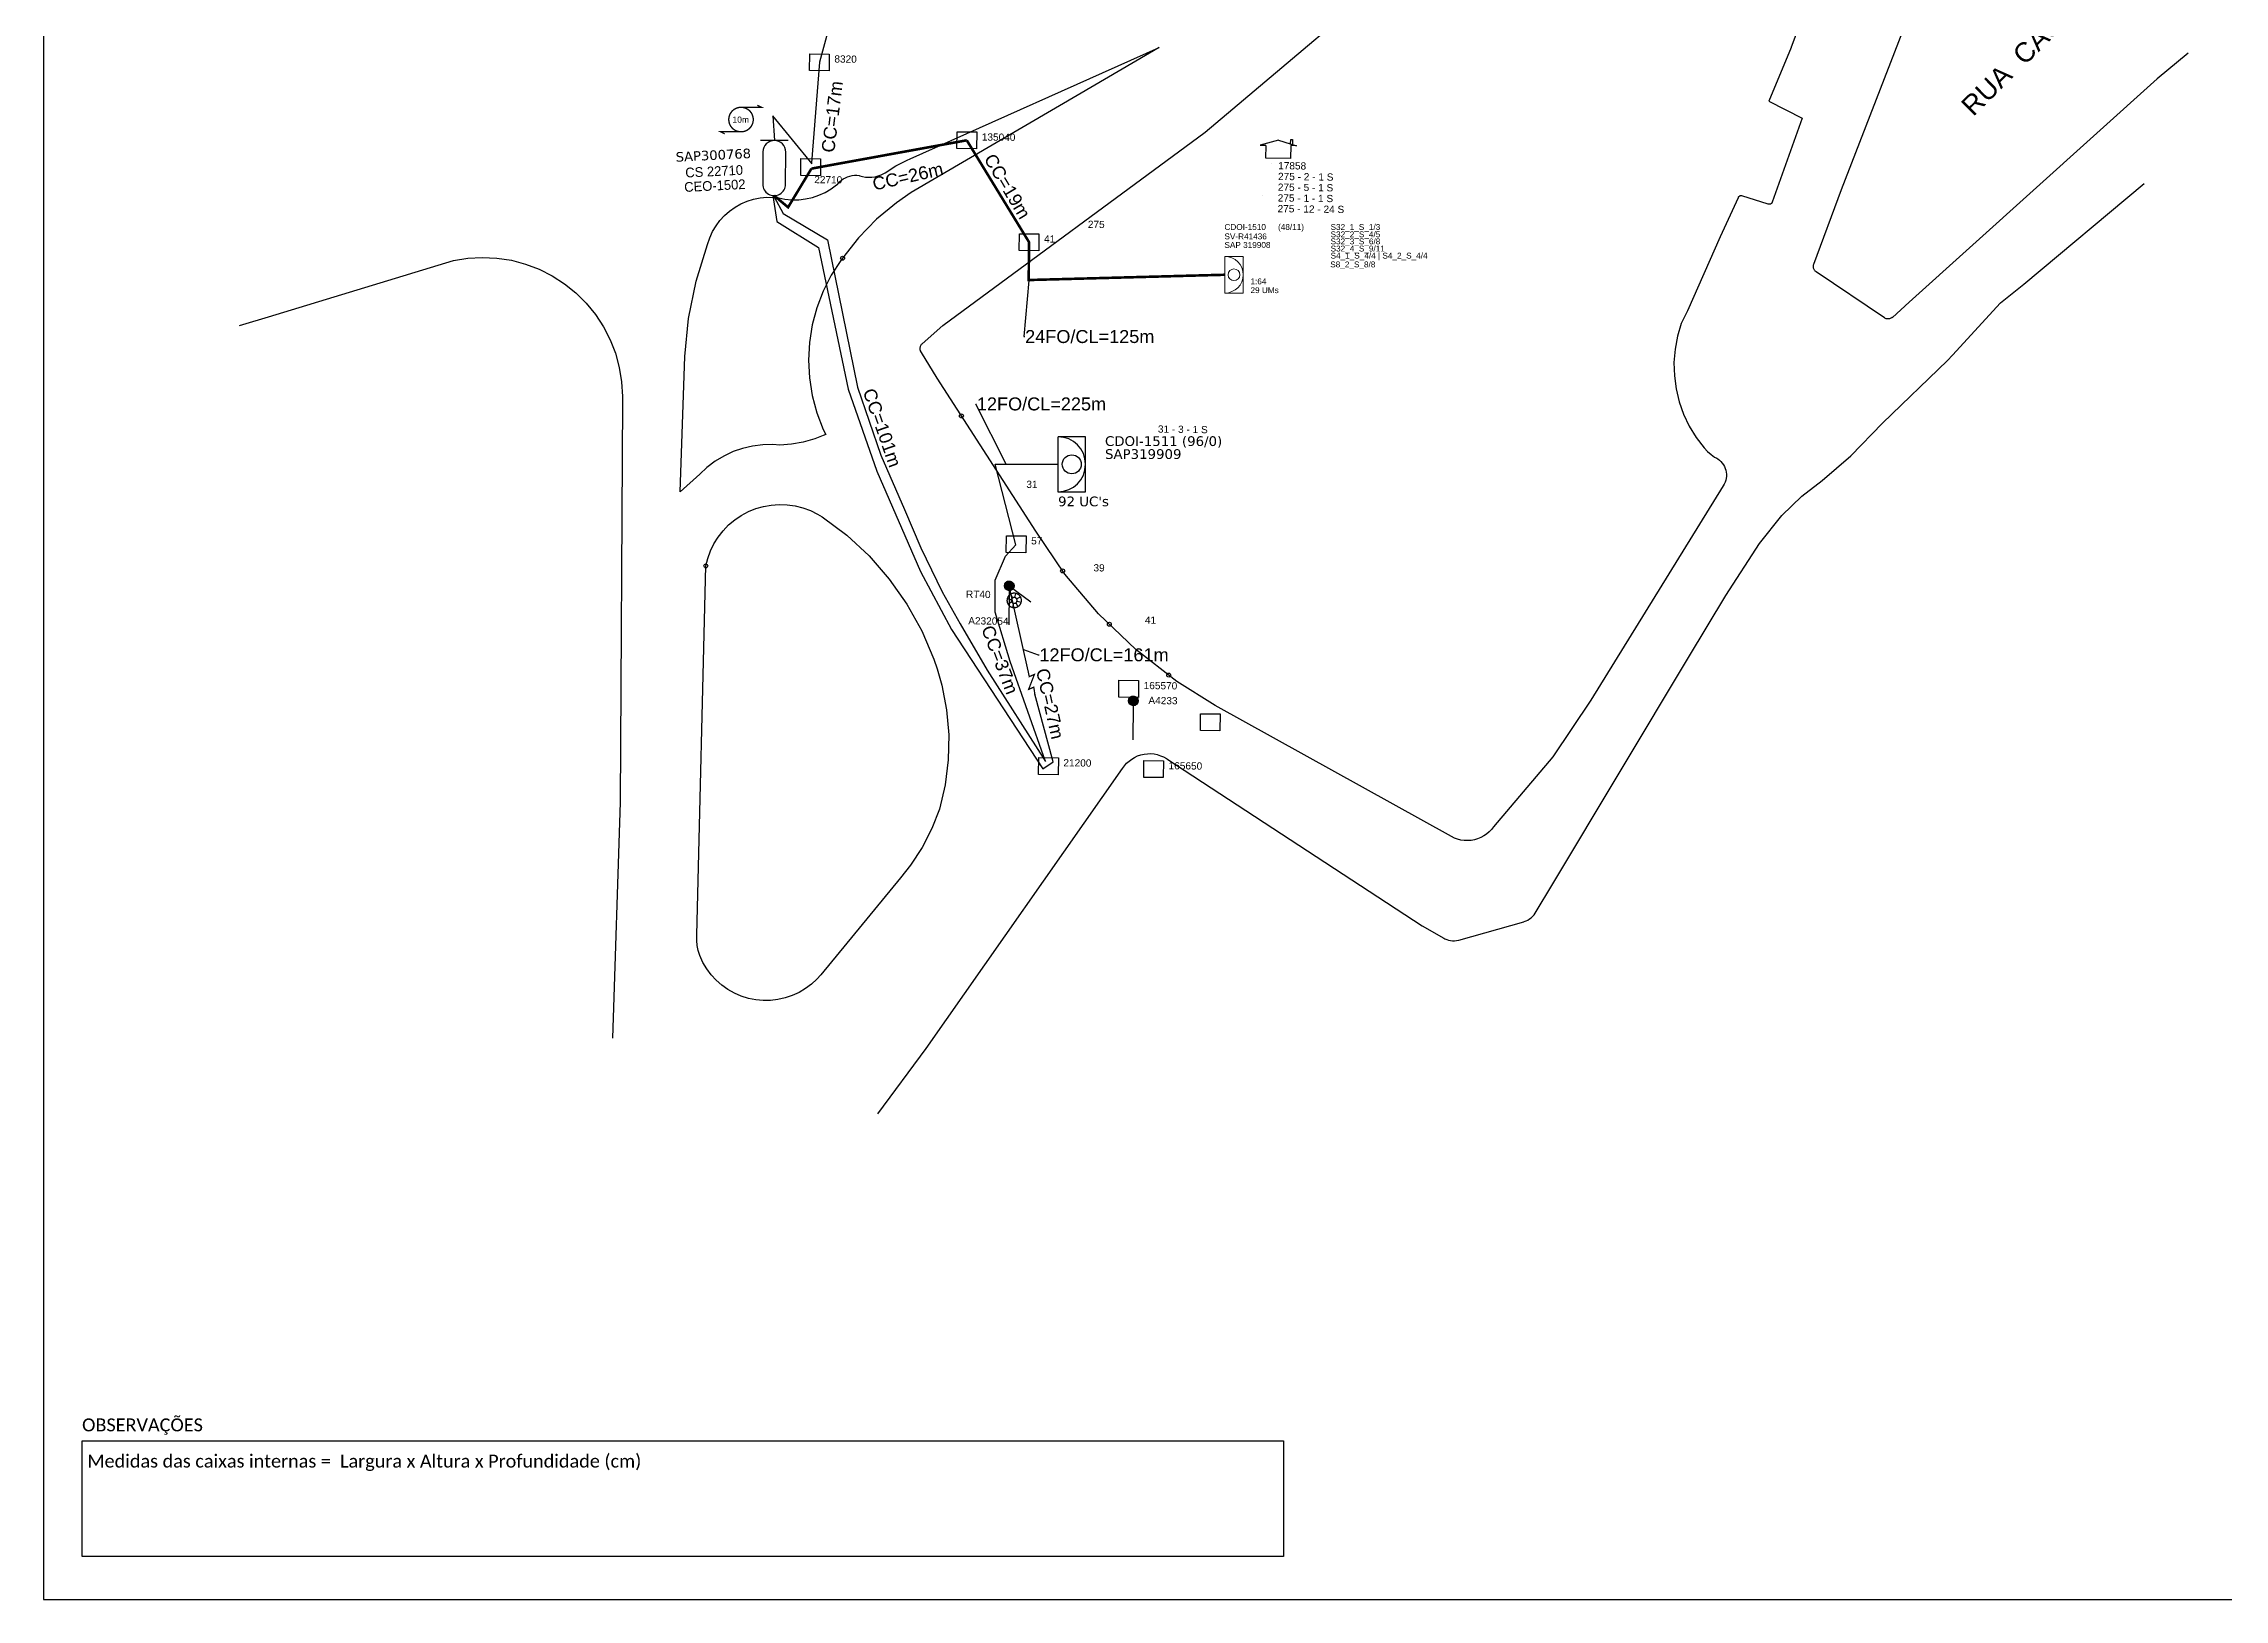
# Model space of a CAD drawing. Header units: millimetres. Extents: x 5322 to 7121, y 2260 to 2854.
# Drawn here: x 5322 to 5828, y 2260 to 2621 of the extents above; entities that cross this region are included whole.
import ezdxf
from ezdxf.enums import TextEntityAlignment as Align

# ---------------------------------------------------------------- set-up
doc = ezdxf.new("R2010")
doc.units = ezdxf.units.MM
doc.header["$LTSCALE"] = 0.1
doc.header["$MEASUREMENT"] = 0
doc.linetypes.add('DIVIDE', pattern=[1.25, 0.5, -0.25, 0, -0.25, 0, -0.25])
doc.layers.add("20.0-LEGENDA DOS CDO'S", color=1, linetype='Continuous', lineweight=0)
doc.layers.add('20.1-CDO_INTERIOR', color=1, linetype='Continuous', lineweight=0)
for name, color, linetype in [('CD a instalar', 1, 'Continuous'), ('CDOI', 1, 'Continuous'), ('CEO', 1, 'Continuous'), ('label_cabos', 7, 'Continuous'), ('LAYOUT', 7, 'Continuous'), ('LEGENDAS_INFRAESTRUTURAS', 7, 'Continuous'), ('MUB_DIVISA', 7, 'Continuous'), ('MUB_NUMERACAO', 7, 'Continuous'), ('MUB_QUADRAS', 253, 'Continuous'), ('MUB_SEGMENTO', 7, 'Continuous'), ('NOS_DE_INFRAESTRUTURA', 7, 'Continuous'), ('SURVEYS', 7, 'Continuous'), ('SURVEYS_LEGENDAS', 7, 'Continuous')]:
    doc.layers.add(name, color=color, linetype=linetype)
doc.styles.add('ARIAL', font='arial.ttf')
doc.styles.add('siredit', font='verdana.ttf')
doc.styles.get("Standard").update_dxf_attribs({"font": 'arial.ttf'})
doc.styles.add('Style-font000', font='font000.shx')
doc.styles.add('WMF-Calibri0', font='calibri.ttf')
doc.linetypes.add('FENCELINE1', pattern='A,0.25,-0.1,[133,ltypeshp.shx,S=0.1,R=0,X=-0.1,Y=0],-0.1,1', length=1.45)
doc.dimstyles.get("Standard").update_dxf_attribs({"dimtxt": 0.18, "dimasz": 0.18, "dimexe": 0.18, "dimexo": 0.0625, "dimgap": 0.09, "dimtad": 0, "dimtih": 1, "dimtoh": 1, "dimdec": 4, "dimzin": 0, "dimdsep": 46, "dimtxsty": 'Standard', "dimcen": 0.09, "dimadec": 0, "dimazin": 0, "dimtfac": 1, "dimtdec": 4, "dimtofl": 0, "dimtmove": 0, "dimatfit": 3, "dimfxl": 0, "dimtolj": 1, "dimtzin": 0, "dimarcsym": 0})

# ---------------------------------------------------------------- blocks, each defined once
blk = doc.blocks.new('DV')
at = {"linetype": 'Continuous'}
blk.add_circle((0, 0), 0.00000275, dxfattribs=at)
blk = doc.blocks.new('MHMZ')
at = {"color": 5}
for p, q in [((-0.0000136, 0.0000117), (0.0000136, 0.0000117)), ((-0.0000136, -0.0000117), (-0.0000136, 0.0000117)), ((0.0000136, 0.0000117), (0.0000136, -0.0000117)), ((0.0000136, -0.0000117), (-0.0000136, -0.0000117))]:
    blk.add_line(p, q, dxfattribs=at)
blk = doc.blocks.new('*X2')
at = {"color": 0}
for p, q in [((-0.679997, 0.416018), (-0.018018, 1.077997)), ((-0.679809, 0.433884), (-0.035884, 1.077809)), ((-0.679715, 0.398622), (-0.000622, 1.077715)), ((-0.67911, 0.452261), (-0.054261, 1.07711)), ((-0.678999, 0.381661), (0.016339, 1.076999)), ((-0.677877, 0.365105), (0.032895, 1.075877)), ((-0.677853, 0.471196), (-0.073196, 1.075853)), ((-0.676376, 0.348929), (0.049071, 1.074376)), ((-0.675978, 0.490748), (-0.092748, 1.073978)), ((-0.674518, 0.333109), (0.064891, 1.072518)), ((-0.673417, 0.510987), (-0.112987, 1.071417)), ((-0.672323, 0.317627), (0.080373, 1.070323)), ((-0.67008, 0.532002), (-0.134002, 1.06808)), ((-0.669809, 0.302463), (0.095537, 1.067809)), ((-0.666991, 0.287604), (0.110396, 1.064991)), ((-0.665856, 0.553903), (-0.155903, 1.063856)), ((-0.663883, 0.273034), (0.124966, 1.061883)), ((-0.660603, 0.576834), (-0.178834, 1.058603)), ((-0.660497, 0.258742), (0.139258, 1.058497)), ((-0.656846, 0.244715), (0.153285, 1.054846)), ((-0.654125, 0.600989), (-0.202989, 1.052125)), ((-0.652938, 0.230945), (0.167055, 1.050938)), ((-0.648783, 0.217422), (0.180578, 1.046783)), ((-0.646156, 0.626637), (-0.228637, 1.044156)), ((-0.64439, 0.204138), (0.193862, 1.04239)), ((-0.639766, 0.191085), (0.206915, 1.037766)), ((-0.636298, 0.654172), (-0.256172, 1.034298)), ((-0.634917, 0.178256), (0.219744, 1.032917)), ((-0.62985, 0.165645), (0.232355, 1.02785)), ((-0.624571, 0.153247), (0.244753, 1.022571)), ((-0.623925, 0.684222), (-0.286222, 1.021925)), ((-0.619084, 0.141056), (0.256944, 1.017084)), ((-0.613395, 0.129067), (0.268933, 1.011395)), ((-0.607932, 0.717893), (-0.319893, 1.005932)), ((-0.607508, 0.117277), (0.280723, 1.005508)), ((-0.601426, 0.10568), (0.29232, 0.999426)), ((-0.595154, 0.094275), (0.303725, 0.993154)), ((-0.588694, 0.083057), (0.314943, 0.986694)), ((-0.58596, 0.757543), (-0.359543, 0.98396)), ((-0.58205, 0.072024), (0.325976, 0.98005)), ((-0.575224, 0.061172), (0.336828, 0.973224)), ((-0.568219, 0.0505), (0.3475, 0.966219)), ((-0.561036, 0.040005), (0.357995, 0.959036)), ((-0.553678, 0.029685), (0.368315, 0.951678)), ((-0.550397, 0.810783), (-0.412783, 0.948397)), ((-0.546146, 0.01954), (0.37846, 0.944146)), ((-0.538442, 0.009566), (0.388434, 0.936442)), ((-0.530567, -0.000236), (0.398236, 0.928567)), ((-0.522522, -0.009869), (0.407869, 0.920522)), ((-0.514308, -0.019333), (0.417333, 0.912308)), ((-0.505925, -0.028628), (0.426628, 0.903925)), ((-0.497375, -0.037756), (0.435756, 0.895375)), ((-0.488657, -0.046715), (0.444715, 0.886657)), ((-0.479772, -0.055508), (0.453508, 0.877772)), ((-0.470719, -0.064133), (0.462133, 0.868719)), ((-0.461499, -0.07259), (0.47059, 0.859499)), ((-0.45211, -0.080879), (0.478879, 0.85011)), ((-0.442553, -0.089), (0.487, 0.840553)), ((-0.432826, -0.096951), (0.494951, 0.830826)), ((-0.422929, -0.104731), (0.502731, 0.820929)), ((-0.41286, -0.11234), (0.51034, 0.81086)), ((-0.402619, -0.119776), (0.517776, 0.800619)), ((-0.392202, -0.127037), (0.525037, 0.790202)), ((-0.381609, -0.134122), (0.532122, 0.779609)), ((-0.370838, -0.141028), (0.539028, 0.768838)), ((-0.359886, -0.147754), (0.545754, 0.757886)), ((-0.348751, -0.154296), (0.552296, 0.746751)), ((-0.337429, -0.160652), (0.558652, 0.735429)), ((-0.325919, -0.16682), (0.56482, 0.723919)), ((-0.314215, -0.172794), (0.570794, 0.712215)), ((-0.302316, -0.178572), (0.576572, 0.700316)), ((-0.290215, -0.184149), (0.582149, 0.688215)), ((-0.27791, -0.189522), (0.587522, 0.67591)), ((-0.265395, -0.194684), (0.592684, 0.663395)), ((-0.252664, -0.199631), (0.597631, 0.650664)), ((-0.239711, -0.204356), (0.602356, 0.637711)), ((-0.226531, -0.208853), (0.606853, 0.624531)), ((-0.213115, -0.213115), (0.611115, 0.611115)), ((-0.199456, -0.217134), (0.615134, 0.597456)), ((-0.185546, -0.220901), (0.618901, 0.583546)), ((-0.171373, -0.224406), (0.622406, 0.569373)), ((-0.156929, -0.22764), (0.62564, 0.554929)), ((-0.1422, -0.230589), (0.628589, 0.5402)), ((-0.127174, -0.23324), (0.63124, 0.525174)), ((-0.111836, -0.23558), (0.63358, 0.509836)), ((-0.096169, -0.23759), (0.63559, 0.494169)), ((-0.080154, -0.239253), (0.637253, 0.478154)), ((-0.06377, -0.240547), (0.638547, 0.46177)), ((-0.046993, -0.241448), (0.639448, 0.444993)), ((-0.029795, -0.241927), (0.639927, 0.427795)), ((-0.012144, -0.241953), (0.639953, 0.410144)), ((0.006, -0.241488), (0.639488, 0.392)), ((0.024679, -0.240486), (0.638486, 0.373321)), ((0.043948, -0.238895), (0.636895, 0.354052)), ((0.063871, -0.236649), (0.634649, 0.334129)), ((0.084528, -0.23367), (0.63167, 0.313472)), ((0.106018, -0.229858), (0.627858, 0.291982)), ((0.12847, -0.225084), (0.623084, 0.26953)), ((0.152051, -0.21918), (0.61718, 0.245949)), ((0.176993, -0.211916), (0.609916, 0.221007)), ((0.203627, -0.20296), (0.60096, 0.194373)), ((0.232456, -0.191808), (0.589808, 0.165544)), ((0.264325, -0.177617), (0.575617, 0.133675)), ((0.300865, -0.158754), (0.556754, 0.097135)), ((0.346227, -0.13107), (0.52907, 0.051773)), ((0.43272, -0.062254), (0.460254, -0.03472))]:
    blk.add_line(p, q, dxfattribs=at)
blk = doc.blocks.new('PTPT')
at = {"color": 0}
blk.add_line((-0.0000002, -0.0000024), (-0.0000002, -0.0000498), dxfattribs=at)
blk.add_circle((-0.0000002, 0.0000042), 0.0000066, dxfattribs=at)
at = {"color": 0, "xscale": 1e-05, "yscale": 1e-05, "zscale": 1e-05}
blk.add_blockref('*X2', (0, 0), dxfattribs=at)
blk = doc.blocks.new('RTRT')
at = {"color": 0}
for p, q in [((-0.000003, 0.0000027), (-0.0000072, 0.0000069)), ((-0.0000001, 0.0000038), (-0.0000001, 0.0000098)), ((0.0000027, 0.0000027), (0.0000069, 0.0000069)), ((-0.0000041, -0.0000002), (-0.0000101, -0.0000002)), ((-0.000003, -0.000003), (-0.0000072, -0.0000072)), ((-0.0000001, -0.0000042), (-0.0000001, -0.0000102)), ((0.0000027, -0.000003), (0.0000069, -0.0000072)), ((0.0000039, -0.0000002), (0.0000099, -0.0000002))]:
    blk.add_line(p, q, dxfattribs=at)
for points in [[(0.0000099, -0.0000002, 0), (0.0000099, 0.0000003, 0), (0.0000098, 0.0000008, 0), (0.0000098, 0.0000013, 0), (0.0000097, 0.0000018, 0), (0.0000096, 0.0000023, 0), (0.0000094, 0.0000027, 0), (0.0000093, 0.0000032, 0), (0.0000091, 0.0000037, 0), (0.0000089, 0.0000041, 0), (0.0000087, 0.0000045, 0), (0.0000085, 0.000005, 0), (0.0000082, 0.0000054, 0), (0.0000079, 0.0000058, 0), (0.0000076, 0.0000062, 0), (0.0000073, 0.0000065, 0), (0.0000069, 0.0000069, 0), (0.0000066, 0.0000072, 0), (0.0000062, 0.0000076, 0), (0.0000058, 0.0000079, 0), (0.0000054, 0.0000081, 0), (0.000005, 0.0000084, 0), (0.0000046, 0.0000087, 0), (0.0000042, 0.0000089, 0), (0.0000037, 0.0000091, 0), (0.0000032, 0.0000092, 0), (0.0000028, 0.0000094, 0), (0.0000023, 0.0000095, 0), (0.0000018, 0.0000096, 0), (0.0000013, 0.0000097, 0), (0.0000009, 0.0000098, 0), (0.0000004, 0.0000098, 0), (-0.0000001, 0.0000098, 0), (-0.0000006, 0.0000098, 0), (-0.0000011, 0.0000098, 0), (-0.0000016, 0.0000097, 0), (-0.0000021, 0.0000096, 0), (-0.0000026, 0.0000095, 0), (-0.000003, 0.0000094, 0), (-0.0000035, 0.0000092, 0), (-0.000004, 0.0000091, 0), (-0.0000044, 0.0000089, 0), (-0.0000048, 0.0000087, 0), (-0.0000053, 0.0000084, 0), (-0.0000057, 0.0000081, 0), (-0.0000061, 0.0000079, 0), (-0.0000065, 0.0000076, 0), (-0.0000068, 0.0000072, 0), (-0.0000072, 0.0000069, 0), (-0.0000075, 0.0000065, 0), (-0.0000079, 0.0000062, 0), (-0.0000082, 0.0000058, 0), (-0.0000084, 0.0000054, 0), (-0.0000087, 0.000005, 0), (-0.0000089, 0.0000045, 0), (-0.0000092, 0.0000041, 0), (-0.0000094, 0.0000037, 0), (-0.0000095, 0.0000032, 0), (-0.0000097, 0.0000027, 0), (-0.0000098, 0.0000023, 0), (-0.0000099, 0.0000018, 0), (-0.00001, 0.0000013, 0), (-0.0000101, 0.0000008, 0), (-0.0000101, 0.0000003, 0), (-0.0000101, -0.0000002, 0), (-0.0000101, -0.0000007, 0), (-0.0000101, -0.0000011, 0), (-0.00001, -0.0000016, 0), (-0.0000099, -0.0000021, 0), (-0.0000098, -0.0000026, 0), (-0.0000097, -0.0000031, 0), (-0.0000095, -0.0000035, 0), (-0.0000094, -0.000004, 0), (-0.0000092, -0.0000044, 0), (-0.0000089, -0.0000049, 0), (-0.0000087, -0.0000053, 0), (-0.0000084, -0.0000057, 0), (-0.0000082, -0.0000061, 0), (-0.0000079, -0.0000065, 0), (-0.0000075, -0.0000069, 0), (-0.0000072, -0.0000072, 0), (-0.0000068, -0.0000076, 0), (-0.0000065, -0.0000079, 0), (-0.0000061, -0.0000082, 0), (-0.0000057, -0.0000085, 0), (-0.0000053, -0.0000087, 0), (-0.0000048, -0.000009, 0), (-0.0000044, -0.0000092, 0), (-0.000004, -0.0000094, 0), (-0.0000035, -0.0000096, 0), (-0.000003, -0.0000097, 0), (-0.0000026, -0.0000099, 0), (-0.0000021, -0.00001, 0), (-0.0000016, -0.0000101, 0), (-0.0000011, -0.0000101, 0), (-0.0000006, -0.0000102, 0), (-0.0000001, -0.0000102, 0), (0.0000004, -0.0000102, 0), (0.0000009, -0.0000101, 0), (0.0000013, -0.0000101, 0), (0.0000018, -0.00001, 0), (0.0000023, -0.0000099, 0), (0.0000028, -0.0000097, 0), (0.0000032, -0.0000096, 0), (0.0000037, -0.0000094, 0), (0.0000042, -0.0000092, 0), (0.0000046, -0.000009, 0), (0.000005, -0.0000087, 0), (0.0000054, -0.0000085, 0), (0.0000058, -0.0000082, 0), (0.0000062, -0.0000079, 0), (0.0000066, -0.0000076, 0), (0.0000069, -0.0000072, 0), (0.0000073, -0.0000069, 0), (0.0000076, -0.0000065, 0), (0.0000079, -0.0000061, 0), (0.0000082, -0.0000057, 0), (0.0000085, -0.0000053, 0), (0.0000087, -0.0000049, 0), (0.0000089, -0.0000044, 0), (0.0000091, -0.000004, 0), (0.0000093, -0.0000035, 0), (0.0000094, -0.0000031, 0), (0.0000096, -0.0000026, 0), (0.0000097, -0.0000021, 0), (0.0000098, -0.0000016, 0), (0.0000098, -0.0000011, 0), (0.0000099, -0.0000007, 0), (0.0000099, -0.0000002, 0)], [(0.0000039, -0.0000002, 0), (0.0000039, 0, 0), (0.0000039, 0.0000002, 0), (0.0000038, 0.0000004, 0), (0.0000038, 0.0000006, 0), (0.0000038, 0.0000008, 0), (0.0000037, 0.000001, 0), (0.0000036, 0.0000012, 0), (0.0000036, 0.0000014, 0), (0.0000035, 0.0000015, 0), (0.0000034, 0.0000017, 0), (0.0000033, 0.0000019, 0), (0.0000032, 0.0000021, 0), (0.0000031, 0.0000022, 0), (0.000003, 0.0000024, 0), (0.0000028, 0.0000025, 0), (0.0000027, 0.0000027, 0), (0.0000026, 0.0000028, 0), (0.0000024, 0.0000029, 0), (0.0000023, 0.000003, 0), (0.0000021, 0.0000032, 0), (0.0000019, 0.0000033, 0), (0.0000018, 0.0000034, 0), (0.0000016, 0.0000035, 0), (0.0000014, 0.0000035, 0), (0.0000012, 0.0000036, 0), (0.000001, 0.0000037, 0), (0.0000008, 0.0000037, 0), (0.0000007, 0.0000038, 0), (0.0000005, 0.0000038, 0), (0.0000003, 0.0000038, 0), (0.0000001, 0.0000038, 0), (-0.0000001, 0.0000038, 0), (-0.0000003, 0.0000038, 0), (-0.0000005, 0.0000038, 0), (-0.0000007, 0.0000038, 0), (-0.0000009, 0.0000038, 0), (-0.0000011, 0.0000037, 0), (-0.0000013, 0.0000037, 0), (-0.0000015, 0.0000036, 0), (-0.0000017, 0.0000035, 0), (-0.0000018, 0.0000035, 0), (-0.000002, 0.0000034, 0), (-0.0000022, 0.0000033, 0), (-0.0000023, 0.0000032, 0), (-0.0000025, 0.000003, 0), (-0.0000027, 0.0000029, 0), (-0.0000028, 0.0000028, 0), (-0.000003, 0.0000027, 0), (-0.0000031, 0.0000025, 0), (-0.0000032, 0.0000024, 0), (-0.0000033, 0.0000022, 0), (-0.0000034, 0.0000021, 0), (-0.0000036, 0.0000019, 0), (-0.0000037, 0.0000017, 0), (-0.0000037, 0.0000015, 0), (-0.0000038, 0.0000014, 0), (-0.0000039, 0.0000012, 0), (-0.000004, 0.000001, 0), (-0.000004, 0.0000008, 0), (-0.000004, 0.0000006, 0), (-0.0000041, 0.0000004, 0), (-0.0000041, 0.0000002, 0), (-0.0000041, 0, 0), (-0.0000041, -0.0000002, 0), (-0.0000041, -0.0000004, 0), (-0.0000041, -0.0000006, 0), (-0.0000041, -0.0000008, 0), (-0.000004, -0.0000009, 0), (-0.000004, -0.0000011, 0), (-0.000004, -0.0000013, 0), (-0.0000039, -0.0000015, 0), (-0.0000038, -0.0000017, 0), (-0.0000037, -0.0000019, 0), (-0.0000037, -0.0000021, 0), (-0.0000036, -0.0000022, 0), (-0.0000034, -0.0000024, 0), (-0.0000033, -0.0000025, 0), (-0.0000032, -0.0000027, 0), (-0.0000031, -0.0000029, 0), (-0.000003, -0.000003, 0), (-0.0000028, -0.0000031, 0), (-0.0000027, -0.0000033, 0), (-0.0000025, -0.0000034, 0), (-0.0000023, -0.0000035, 0), (-0.0000022, -0.0000036, 0), (-0.000002, -0.0000037, 0), (-0.0000018, -0.0000038, 0), (-0.0000017, -0.0000039, 0), (-0.0000015, -0.0000039, 0), (-0.0000013, -0.000004, 0), (-0.0000011, -0.000004, 0), (-0.0000009, -0.0000041, 0), (-0.0000007, -0.0000041, 0), (-0.0000005, -0.0000041, 0), (-0.0000003, -0.0000042, 0), (-0.0000001, -0.0000042, 0), (0.0000001, -0.0000042, 0), (0.0000003, -0.0000041, 0), (0.0000005, -0.0000041, 0), (0.0000007, -0.0000041, 0), (0.0000008, -0.000004, 0), (0.000001, -0.000004, 0), (0.0000012, -0.0000039, 0), (0.0000014, -0.0000039, 0), (0.0000016, -0.0000038, 0), (0.0000018, -0.0000037, 0), (0.0000019, -0.0000036, 0), (0.0000021, -0.0000035, 0), (0.0000023, -0.0000034, 0), (0.0000024, -0.0000033, 0), (0.0000026, -0.0000031, 0), (0.0000027, -0.000003, 0), (0.0000028, -0.0000029, 0), (0.000003, -0.0000027, 0), (0.0000031, -0.0000025, 0), (0.0000032, -0.0000024, 0), (0.0000033, -0.0000022, 0), (0.0000034, -0.0000021, 0), (0.0000035, -0.0000019, 0), (0.0000036, -0.0000017, 0), (0.0000036, -0.0000015, 0), (0.0000037, -0.0000013, 0), (0.0000038, -0.0000011, 0), (0.0000038, -0.0000009, 0), (0.0000038, -0.0000008, 0), (0.0000039, -0.0000006, 0), (0.0000039, -0.0000004, 0), (0.0000039, -0.0000002, 0)]]:
    blk.add_polyline3d(points, dxfattribs=at)
blk = doc.blocks.new('LVLV')
for p, q in [((0, 0.0000254), (-0.0000251, 0.000018)), ((-0.0000251, 0.000018), (-0.0000173, 0.000018)), ((-0.0000172, 0), (-0.0000172, 0.0000179)), ((0.0000172, 0), (-0.0000172, 0)), ((0, 0.0000254), (0.0000251, 0.000018)), ((0.0000169, 0.0000264), (0.0000195, 0.0000264)), ((0.0000169, 0.0000205), (0.0000169, 0.0000264)), ((0.0000251, 0.000018), (0.0000172, 0.000018)), ((0.0000172, 0.000018), (0.0000172, 0)), ((0.0000195, 0.0000264), (0.0000195, 0.0000198))]:
    blk.add_line(p, q)
blk = doc.blocks.new('CDO_INTERIOR_TROCA')
at = {"layer": '20.1-CDO_INTERIOR', "color": 0, "lineweight": 18}
blk.add_lwpolyline([(4.25, -4.25), (4.25, 4.25), (0, 4.25), (0, -4.25)], close=True, dxfattribs=at)
blk.add_circle((2.13, 0), 1.36, dxfattribs=at)
blk.add_arc((0, 0), 4.25, 270, 90, dxfattribs=at)
at = {"layer": "20.0-LEGENDA DOS CDO'S", "color": 0, "style": 'ARIAL'}
for tag, p in [('CDO_N', (-0.08, 10.38)), ('SPLITER_1', (24.48, 10.38)), ('SAP_ANTIGO', (-0.08, 6.23)), ('SURVEY', (-0.08, 8.2)), ('/_SAP_NOVO', (12.37, 6.23)), ('SPLITER_2', (24.5, 8.68)), ('SPLITER_3', (24.5, 7.04)), ('SPLITER_4', (24.5, 5.4)), ('SPLITER_5', (24.5, 3.75)), ('1:XX', (5.94, -2.22)), ('UMS', (5.94, -4.24))]:
    blk.add_attdef(tag, p, '', height=1.36, dxfattribs=at)
blk.add_attdef('FIBRAS_UTILIZADAS', text='', height=1.36, dxfattribs=at).set_placement((15.34, 10.38), align=Align.CENTER)

msp = doc.modelspace()

# ---------------------------------------------------------------- linework, layer by layer
at = {"linetype": 'Continuous'}
msp.add_lwpolyline([(6161.01, 2854.39), (5322.44, 2854.39), (5322.44, 2260.39), (6161.01, 2260.39), (6161.01, 2854.39)], dxfattribs=at)
at = {"color": 0}
msp.add_lwpolyline([(5331.37, 2297.1), (5609.62, 2297.1), (5609.62, 2270.34), (5331.37, 2270.34)], close=True, dxfattribs=at)
at = {"layer": 'CD a instalar', "color": 0, "linetype": 'Continuous'}
for p, q in [((5491.33, 2585.55), (5492.25, 2579.52)), ((5491.62, 2585.22), (5493.7, 2581.37)), ((5493.7, 2581.37), (5503.99, 2575.29)), ((5492.25, 2579.52), (5501.94, 2573.49)), ((5501.94, 2573.49), (5508.8, 2540.71)), ((5503.99, 2575.29), (5510.98, 2541.16)), ((5508.8, 2540.71), (5515.45, 2521.7)), ((5510.98, 2541.16), (5516.39, 2525.35)), ((5515.45, 2521.7), (5525.57, 2498.42)), ((5516.39, 2525.35), (5521.8, 2512.8)), ((5547.6, 2504.64), (5542.83, 2523.27)), ((5542.83, 2523.27), (5557.39, 2523.27)), ((5521.8, 2512.8), (5525.63, 2503.93)), ((5525.63, 2503.93), (5530.57, 2493.73)), ((5542.83, 2496.45), (5545.21, 2501.96)), ((5545.21, 2501.96), (5547.6, 2504.64)), ((5525.57, 2498.42), (5532.72, 2485.03)), ((5542.83, 2489.02), (5542.83, 2496.45)), ((5530.57, 2493.73), (5534.69, 2486.29)), ((5534.69, 2486.29), (5541, 2475.56)), ((5546.34, 2477.57), (5542.83, 2489.02)), ((5532.72, 2485.03), (5553.88, 2452.77)), ((5541, 2475.56), (5554.46, 2454.45)), ((5554.46, 2454.45), (5546.34, 2477.57)), ((5556.25, 2454.38), (5552.03, 2470.01)), ((5553.88, 2452.77), (5556.25, 2454.38))]:
    msp.add_line(p, q, dxfattribs=at)
at = {"layer": 'CD a instalar', "color": 5, "linetype": 'Continuous', "const_width": 0.6}
for points in [[(5500.28, 2591.75), (5536.26, 2598.31)], [(5536.26, 2598.31), (5550.69, 2574.7), (5550.6, 2565.95), (5596.02, 2567.17)], [(5491.63, 2585.51), (5494.87, 2582.8), (5500.28, 2591.75)]]:
    msp.add_lwpolyline(points, dxfattribs=at)
at = {"layer": 'CDOI', "color": 0}
for p, q in [((5563.77, 2529.65), (5557.39, 2529.65)), ((5563.76, 2516.9), (5563.77, 2529.65)), ((5557.39, 2516.9), (5563.76, 2516.9))]:
    msp.add_line(p, q, dxfattribs=at)
msp.add_lwpolyline([(5557.39, 2516.9), (5557.39, 2529.65)], dxfattribs=at)
msp.add_circle((5560.58, 2523.27), 2.2, dxfattribs=at)
msp.add_arc((5557.39, 2523.27), 6.37, 269.9724, 89.9724, dxfattribs=at)
at = {"layer": 'CEO', "color": 5}
for p, q in [((5489.04, 2595.62), (5488.99, 2588.18)), ((5494.3, 2588.14), (5494.34, 2595.59))]:
    msp.add_line(p, q, dxfattribs=at)
msp.add_lwpolyline([(5494.9, 2598.24), (5488.51, 2598.28)], dxfattribs=at)
for centre, start, end in [((5491.69, 2595.6), 359.6569, 179.6569), ((5491.64, 2588.16), 179.6569, 359.6569)]:
    msp.add_arc(centre, 2.65, start, end, dxfattribs=at)
at = {"layer": 'label_cabos', "color": 0, "linetype": 'Continuous'}
for p, q in [((5509.47, 2643.39), (5502.13, 2616.37)), ((5502.13, 2616.37), (5500.27, 2593.09)), ((5500.45, 2592.88), (5491.32, 2603.96)), ((5491.32, 2603.96), (5491.71, 2598.26))]:
    msp.add_line(p, q, dxfattribs=at)
at = {"layer": 'label_cabos', "color": 0, "const_width": 0.001}
msp.add_lwpolyline([(5599.21, 2567.17), (5607.97, 2596.47)], dxfattribs=at)
at = {"layer": 'LAYOUT', "color": 0, "linetype": 'FENCELINE1', "ltscale": 0.05}
for p, q in [((5550.46, 2475.41), (5546.1, 2495.14)), ((5546.1, 2495.14), (5551.12, 2491.42))]:
    msp.add_line(p, q, dxfattribs=at)
at = {"layer": 'LAYOUT', "color": 0, "const_width": 0.295}
for points in [[(5483.97, 2605.95), (5488.7, 2605.95), (5487.75, 2606.42)], [(5483.97, 2600.28), (5479.25, 2600.28), (5480.19, 2599.8)]]:
    msp.add_lwpolyline(points, dxfattribs=at)
at = {"layer": 'LAYOUT', "color": 0, "const_width": 0.315}
msp.add_lwpolyline([(5483.97, 2605.95, 1.000012), (5483.97, 2600.28, 0.999978)], format="xyb", close=True, dxfattribs=at)
at = {"layer": 'LAYOUT', "color": 0, "linetype": 'DIVIDE', "const_width": 0.3}
msp.add_lwpolyline([(5552.03, 2470.01), (5551.78, 2471.66), (5550.59, 2471.15), (5551.92, 2474.61), (5550.73, 2474.1), (5550.46, 2475.41)], dxfattribs=at)
at = {"layer": 'MUB_QUADRAS', "linetype": 'Continuous'}
for points in [[(5819.15, 2618.52), (5811.98, 2612.58), (5754.52, 2560.81), (5750.63, 2557.3), (5750.55, 2557.24), (5750.42, 2557.15), (5750.28, 2557.08), (5750.13, 2557.02), (5749.98, 2556.97), (5749.83, 2556.94), (5749.68, 2556.93), (5749.52, 2556.93), (5749.37, 2556.94), (5749.22, 2556.97), (5749.07, 2557.03), (5748.92, 2557.09), (5748.78, 2557.18), (5733.02, 2567.82), (5732.91, 2567.89), (5732.79, 2568), (5732.69, 2568.12), (5732.6, 2568.24), (5732.52, 2568.37), (5732.46, 2568.52), (5732.4, 2568.67), (5732.37, 2568.82), (5732.36, 2568.97), (5732.36, 2569.14), (5732.37, 2569.29), (5732.4, 2569.44), (5732.46, 2569.6), (5738.86, 2586.94), (5772.59, 2674.11)], [(5729.73, 2603.4), (5722.8, 2583.98), (5722.77, 2583.91), (5722.74, 2583.85), (5722.7, 2583.77), (5722.64, 2583.71), (5722.58, 2583.67), (5722.52, 2583.62), (5722.46, 2583.58), (5722.38, 2583.55), (5722.31, 2583.52), (5722.23, 2583.5), (5722.16, 2583.49), (5722.08, 2583.49), (5721.99, 2583.49), (5721.92, 2583.5), (5721.87, 2583.52), (5715.8, 2585.41), (5715.72, 2585.42), (5715.65, 2585.44), (5715.57, 2585.44), (5715.48, 2585.44), (5715.41, 2585.42), (5715.33, 2585.41), (5715.26, 2585.38), (5715.2, 2585.33), (5715.12, 2585.29), (5715.06, 2585.24), (5715.02, 2585.18), (5714.96, 2585.12), (5714.93, 2585.06), (5714.9, 2585), (5710.77, 2575.94), (5703.15, 2558.84), (5701.73, 2555.86), (5700.86, 2552.92), (5700.3, 2549.9), (5700.06, 2546.84), (5700.14, 2543.78), (5700.54, 2540.75), (5701.26, 2537.77), (5702.28, 2534.87), (5703.6, 2532.11), (5705.21, 2529.5), (5707.08, 2527.07), (5707.83, 2526.26), (5708.66, 2525.54), (5709.47, 2524.96), (5709.95, 2524.69), (5710.22, 2524.52), (5710.59, 2524.24), (5710.94, 2523.92), (5711.25, 2523.56), (5711.52, 2523.17), (5711.75, 2522.77), (5711.93, 2522.33), (5712.08, 2521.88), (5712.17, 2521.42), (5712.21, 2520.95), (5712.2, 2520.49), (5712.15, 2520.02), (5712.05, 2519.56), (5711.9, 2519.11), (5711.7, 2518.69), (5711.45, 2518.28), (5680.8, 2468.66), (5672.01, 2455.49), (5658.29, 2439.31), (5657.81, 2438.69), (5657.27, 2438.12), (5656.67, 2437.63), (5656.01, 2437.19), (5655.32, 2436.82), (5654.58, 2436.52), (5653.83, 2436.31), (5653.07, 2436.17), (5652.27, 2436.11), (5651.49, 2436.14), (5650.71, 2436.25), (5649.95, 2436.44), (5649.21, 2436.71), (5648.51, 2437.06), (5593.77, 2467.42), (5584.91, 2473), (5575.41, 2480.35), (5566.74, 2488.66), (5558.97, 2497.82), (5552.22, 2507.75), (5535.57, 2533.61), (5529.42, 2543.21), (5525.76, 2549.14), (5525.55, 2549.56), (5525.54, 2549.59), (5525.49, 2549.72), (5525.46, 2549.89), (5525.45, 2550.04), (5525.46, 2550.19), (5525.48, 2550.35), (5525.51, 2550.5), (5525.57, 2550.65), (5525.63, 2550.79), (5525.72, 2550.92), (5525.81, 2551.06), (5525.91, 2551.16), (5525.96, 2551.21), (5530.7, 2555.39), (5591.48, 2600.17), (5643.31, 2643.94)], [(5731.68, 2631.81), (5727.2, 2619.89), (5727.21, 2619.78), (5722, 2607.39), (5729.73, 2603.4)], [(5507.48, 2571.01), (5507.09, 2570.5), (5504.86, 2567.06), (5503, 2563.39), (5501.53, 2559.54), (5500.46, 2555.56), (5499.82, 2551.49), (5499.6, 2547.37), (5499.82, 2543.26), (5500.47, 2539.19), (5501.54, 2535.21), (5503.03, 2531.37), (5503.61, 2530.2), (5503.01, 2529.92), (5501.05, 2529.15), (5498.4, 2528.39), (5495.7, 2527.92), (5492.97, 2527.72), (5491.36, 2527.84), (5489, 2527.79), (5486.66, 2527.5), (5484.35, 2526.96), (5482.12, 2526.2), (5479.99, 2525.19), (5477.97, 2523.97), (5476.08, 2522.54), (5474.42, 2520.99), (5469.91, 2516.9), (5470.93, 2548.25), (5471.78, 2557.02), (5473.55, 2565.7), (5476.23, 2574.21), (5476.74, 2575.74), (5477.39, 2577.15), (5478.18, 2578.49), (5479.1, 2579.74), (5480.16, 2580.88), (5481.33, 2581.91), (5482.6, 2582.82), (5483.95, 2583.58), (5485.38, 2584.2), (5486.86, 2584.65), (5488.39, 2584.97), (5489.93, 2585.11), (5491.51, 2585.1), (5492.69, 2584.97), (5494.13, 2584.69), (5495.72, 2584.52), (5497.33, 2584.54), (5498.93, 2584.72), (5500.49, 2585.06), (5502.01, 2585.57), (5503.47, 2586.24), (5504.86, 2587.06), (5506.08, 2587.97), (5506.28, 2588.11), (5506.79, 2588.67), (5507.21, 2589.04), (5507.66, 2589.37), (5508.14, 2589.64), (5508.65, 2589.87), (5509.16, 2590.04), (5509.7, 2590.15), (5510.26, 2590.21), (5510.8, 2590.21), (5511.35, 2590.15), (5511.51, 2590.11), (5512.11, 2589.94), (5512.84, 2589.81), (5513.55, 2589.76), (5514.28, 2589.78), (5515.03, 2589.87), (5515.73, 2590.05), (5516.41, 2590.29), (5517.08, 2590.6), (5517.35, 2590.77), (5519.84, 2592.39), (5522.44, 2593.72), (5523.11, 2594.01), (5580.84, 2619.79), (5562.78, 2609.2), (5523.41, 2586.21), (5520, 2583.85), (5515.38, 2580.01), (5511.17, 2575.7), (5507.48, 2571.01)], [(5515.64, 2372.84), (5526.89, 2387.96), (5572.31, 2452.81), (5572.76, 2453.44), (5573.27, 2454.02), (5573.84, 2454.55), (5574.45, 2455.01), (5575.13, 2455.4), (5575.83, 2455.73), (5576.57, 2455.99), (5577.32, 2456.15), (5578.08, 2456.24), (5578.86, 2456.26), (5579.63, 2456.18), (5580.39, 2456.03), (5581.13, 2455.79), (5581.85, 2455.49), (5582.52, 2455.12), (5582.63, 2455.04), (5641.7, 2416.4), (5646.74, 2413.52), (5646.98, 2413.4), (5647.41, 2413.21), (5647.85, 2413.07), (5648.31, 2412.98), (5648.79, 2412.94), (5649.26, 2412.94), (5649.72, 2413), (5650.19, 2413.1), (5665.26, 2417.33), (5665.37, 2417.36), (5665.8, 2417.53), (5666.24, 2417.72), (5666.63, 2417.98), (5667, 2418.26), (5667.35, 2418.59), (5667.65, 2418.95), (5667.9, 2419.34), (5671.98, 2426.12), (5703.42, 2478.49), (5712.06, 2492.92), (5719.86, 2504.95), (5725.02, 2511.41), (5729.64, 2515.91), (5734.34, 2519.53), (5741.04, 2525.2), (5748.35, 2532.8), (5763.38, 2547.28), (5764.58, 2548.56), (5775.68, 2560.64), (5781.09, 2565.01), (5808.96, 2588.32)], [(5367.85, 2555.39), (5368.55, 2555.65), (5374.56, 2557.4), (5417.35, 2570.47), (5420.68, 2571.02), (5424.05, 2571.2), (5427.43, 2571.03), (5430.78, 2570.52), (5434.05, 2569.66), (5437.21, 2568.45), (5440.24, 2566.93), (5443.08, 2565.1), (5445.72, 2562.98), (5448.11, 2560.6), (5450.26, 2557.98), (5452.11, 2555.13), (5453.67, 2552.13), (5454.89, 2548.98), (5455.77, 2545.72), (5456.32, 2542.37), (5456.51, 2538.97), (5456.49, 2537.88), (5456.01, 2445.07), (5456.01, 2445.06), (5454.2, 2390.34)], [(5475.82, 2499.75), (5476.25, 2501.47), (5476.88, 2503.2), (5477.69, 2504.86), (5478.67, 2506.43), (5479.8, 2507.9), (5481.09, 2509.22), (5482.51, 2510.41), (5484.04, 2511.45), (5485.67, 2512.31), (5487.38, 2513), (5489.16, 2513.52), (5490.98, 2513.84), (5492.81, 2513.96), (5494.68, 2513.89), (5496.49, 2513.64), (5498.3, 2513.19), (5500.03, 2512.57), (5501.7, 2511.75), (5502.75, 2511.11), (5508.44, 2506.85), (5513.63, 2502.04), (5518.3, 2496.7), (5522.38, 2490.9), (5525.84, 2484.71), (5528.64, 2478.17), (5529.42, 2475.9), (5530.49, 2472.13), (5531.6, 2466.42), (5532.09, 2460.63), (5531.98, 2454.82), (5531.26, 2449.06), (5529.96, 2443.44), (5528.19, 2438.89), (5525.94, 2434.53), (5523.25, 2430.42), (5520.92, 2427.49), (5502.47, 2405.06), (5501.55, 2404.05), (5500.28, 2402.88), (5498.89, 2401.84), (5497.41, 2400.96), (5495.84, 2400.25), (5494.21, 2399.69), (5492.53, 2399.31), (5490.81, 2399.11), (5489.08, 2399.09), (5487.37, 2399.25), (5485.67, 2399.58), (5484.04, 2400.09), (5482.45, 2400.79), (5480.94, 2401.62), (5479.54, 2402.63), (5478.23, 2403.77), (5477.06, 2405.03), (5476.03, 2406.41), (5475.16, 2407.9), (5474.42, 2409.49), (5474.41, 2409.53), (5474.05, 2410.68), (5473.8, 2411.84), (5473.7, 2413), (5473.71, 2414.25), (5475.82, 2499.75)]]:
    msp.add_lwpolyline(points, dxfattribs=at)

# ---------------------------------------------------------------- block references
at = {"color": 5}
ref = msp.add_blockref('CDO_INTERIOR_TROCA', (5596.02, 2567.17), dxfattribs=at)
ref.add_attrib('CDO_N', 'CDOI-1510', (5595.94, 2577.55), dxfattribs={"layer": "20.0-LEGENDA DOS CDO'S", "color": 0, "height": 1.36, "style": 'ARIAL'})
ref.add_attrib('FIBRAS_UTILIZADAS', '(48/11)', dxfattribs={"layer": "20.0-LEGENDA DOS CDO'S", "color": 0, "height": 1.36, "style": 'ARIAL'}).set_placement((5611.36, 2577.55), align=Align.CENTER)
ref.add_attrib('SURVEY', 'SV-R41436', (5595.94, 2575.37), dxfattribs={"layer": "20.0-LEGENDA DOS CDO'S", "color": 0, "height": 1.36, "style": 'ARIAL'})
ref.add_attrib('SAP_ANTIGO', 'SAP 319908', (5595.94, 2573.39), dxfattribs={"layer": "20.0-LEGENDA DOS CDO'S", "color": 0, "height": 1.36, "style": 'ARIAL'})
ref.add_attrib('1:XX', '1:64', (5601.97, 2564.95), dxfattribs={"layer": "20.0-LEGENDA DOS CDO'S", "color": 0, "height": 1.36, "style": 'ARIAL'})
ref.add_attrib('UMS', '29 UMs', (5601.97, 2562.92), dxfattribs={"layer": "20.0-LEGENDA DOS CDO'S", "height": 1.36, "style": 'ARIAL'})
ref.add_attrib('SPLITER_1', 'S32_1_S_1/3', (5620.51, 2577.55), dxfattribs={"layer": "20.0-LEGENDA DOS CDO'S", "color": 0, "height": 1.3603, "style": 'ARIAL'})
ref.add_attrib('SPLITER_2', 'S32_2_S_4/5', (5620.52, 2575.85), dxfattribs={"layer": "20.0-LEGENDA DOS CDO'S", "color": 0, "height": 1.3603, "style": 'ARIAL'})
ref.add_attrib('SPLITER_3', 'S32_3_S_6/8', (5620.52, 2574.21), dxfattribs={"layer": "20.0-LEGENDA DOS CDO'S", "color": 0, "height": 1.3603, "style": 'ARIAL'})
ref.add_attrib('SPLITER_4', 'S32_4_S_9/11', (5620.52, 2572.56), dxfattribs={"layer": "20.0-LEGENDA DOS CDO'S", "color": 0, "height": 1.3603, "style": 'ARIAL'})
ref.add_attrib('SPLITER_5', 'S4_1_S_4/4 | S4_2_S_4/4', (5620.52, 2570.92), dxfattribs={"layer": "20.0-LEGENDA DOS CDO'S", "color": 0, "height": 1.3603, "style": 'ARIAL'})
at = {"layer": 'MUB_DIVISA', "xscale": 166979.2361899104, "yscale": 166979.2361899104, "zscale": 166979.2361899104}
for p, rotation in [((5507.48, 2571.01), 359.2985789522951), ((5507.48, 2571.01), 359.2985789522951), ((5535.02, 2534.48), 359.2985016190306), ((5535.02, 2534.48), 359.2985016190306), ((5475.82, 2499.75), 359.2986446042863), ((5475.82, 2499.75), 359.2986446042863)]:
    msp.add_blockref('DV', p, dxfattribs=dict(at, rotation=rotation))
at = {"layer": 'MUB_DIVISA', "color": 0}
for p, xscale, yscale, zscale, rotation in [((5558.46, 2498.58), 166979.2361899101, 166979.2361899102, 166979.2361899102, 359.2984348281698), ((5558.46, 2498.58), 166979.2361899101, 166979.2361899102, 166979.2361899102, 359.2984348281698), ((5569.28, 2486.23), 166979.2361899103, 166979.2361899104, 166979.2361899104, 359.2984048512901), ((5569.28, 2486.23), 166979.2361899103, 166979.2361899104, 166979.2361899104, 359.2984048512901), ((5583.03, 2474.45), 166979.2361899104, 166979.2361899104, 166979.2361899104, 359.2983675810183), ((5583.03, 2474.45), 166979.2361899104, 166979.2361899104, 166979.2361899104, 359.2983675810183)]:
    msp.add_blockref('DV', p, dxfattribs=dict(at, xscale=xscale, yscale=yscale, zscale=zscale, rotation=rotation))
at = {"layer": 'NOS_DE_INFRAESTRUTURA', "color": 40}
for p, xscale, yscale, zscale, rotation in [((5502.13, 2616.37), 166979.2361899104, 166979.2361899104, 166979.2361899104, 359.2986018076083), ((5536.26, 2598.31), 166979.2361899103, 166979.2361899103, 166979.2361899103, 359.2985115586194), ((5500.1, 2592.1), 166979.2361899103, 166979.2361899103, 166979.2361899103, 359.2986019774652), ((5550.69, 2574.7), 166979.2361899103, 166979.2361899103, 166979.2361899103, 359.29847014341), ((5547.69, 2504.76), 166979.2361899103, 166979.2361899103, 166979.2361899103, 359.298463388673)]:
    msp.add_blockref('MHMZ', p, dxfattribs=dict(at, xscale=xscale, yscale=yscale, zscale=zscale, rotation=rotation))
at = {"layer": 'NOS_DE_INFRAESTRUTURA', "color": 0}
for name, p, xscale, yscale, zscale, rotation in [('PTPT', (5546.13, 2494.44), 166979.2361899103, 166979.2361899103, 166979.2361899103, 359.2984652524561), ('RTRT', (5547.24, 2491.71), 166979.2361899104, 166979.2361899104, 166979.2361899104, 211.2984618642506), ('MHMZ', (5573.76, 2471.26), 166979.2361899103, 166979.2361899103, 166979.2361899103, 359.2983904293064), ('PTPT', (5574.86, 2467.8), 166979.2361899103, 166979.2361899103, 166979.2361899103, 359.2983869274699), ('MHMZ', (5592.65, 2463.52), 166979.2361899103, 166979.2361899103, 166979.2361899103, 359.2983409496001), ('MHMZ', (5555.17, 2453.37), 166979.2361899104, 166979.2361899104, 166979.2361899104, 359.2984339078757), ('MHMZ', (5579.53, 2452.69), 166979.2361899103, 166979.2361899103, 166979.2361899103, 359.2983719782265)]:
    msp.add_blockref(name, p, dxfattribs=dict(at, xscale=xscale, yscale=yscale, zscale=zscale, rotation=rotation))
at = {"layer": 'SURVEYS', "color": 0, "xscale": 166979.2361899103, "yscale": 166979.2361899103, "zscale": 166979.2361899103, "rotation": 359.2984220556531}
msp.add_blockref('LVLV', (5608.4, 2594.11), dxfattribs=at)

# ---------------------------------------------------------------- texts
at = {"style": 'WMF-Calibri0'}
msp.add_text('OBSERVAÇÕES', height=3, dxfattribs=at).set_placement((5331.35, 2299.3))
at = {"insert": (5332.56, 2293.92), "char_height": 3, "width": 277.1819, "attachment_point": 1, "style": 'WMF-Calibri0'}
msp.add_mtext('Medidas das caixas internas =  Largura x Altura x Profundidade (cm)', dxfattribs=at)
at = {"layer": "20.0-LEGENDA DOS CDO'S", "color": 1, "style": 'ARIAL'}
msp.add_attdef('S8_2_S_8/8', (5620.44, 2568.88), 'SW_X_O_Y/Z', height=1.36, dxfattribs=at)
at = {"layer": 'CDOI', "color": 0, "style": 'siredit'}
for s, p in [('CDOI-1511 (96/0)', (5568.27, 2528.65)), ('SAP319909', (5568.27, 2525.65)), ("92 UC's", (5557.4, 2514.68))]:
    msp.add_text(s, height=2.25, rotation=359.9724, dxfattribs=at).set_placement(p, align=Align.MIDDLE_LEFT)
at = {"layer": 'CEO', "color": 5}
for s, height, style, p in [('SAP300768', 2.217, 'siredit', (5477.56, 2594.88)), ('CS 22710', 2.248, 'Style-font000', (5477.74, 2591.14)), ('CEO-1502', 2.248, 'Style-font000', (5477.91, 2587.82))]:
    msp.add_text(s, height=height, rotation=2.8795, dxfattribs=dict(at, style=style)).set_placement(p, align=Align.MIDDLE_CENTER)
at = {"layer": 'label_cabos', "linetype": 'Continuous', "char_height": 3, "attachment_point": 6}
for s, insert, rotation in [('CC=17m', (5506.11, 2612.03), 83.0159), ('CC=26m', (5530.72, 2591.79), 12.8571), ('CC=19m', (5549.9, 2580.49), 300.7623), ('CC=101m', (5519.77, 2522.77), 289.2201)]:
    msp.add_mtext(s, dxfattribs=dict(at, insert=insert, rotation=rotation))
at = {"layer": 'label_cabos', "linetype": 'Continuous', "char_height": 3, "attachment_point": 4}
for s, insert in [('24FO/CL=125m', (5549.78, 2552.84)), ('12FO/CL=225m', (5538.6, 2537.23))]:
    msp.add_mtext(s, dxfattribs=dict(at, insert=insert))
at = {"layer": 'label_cabos', "color": 0, "linetype": 'Continuous', "char_height": 3, "attachment_point": 6}
for s, insert, rotation in [('CC=37m', (5546.9, 2470.22), 290.9608), ('CC=27m', (5557.38, 2459.71), 282.6935)]:
    msp.add_mtext(s, dxfattribs=dict(at, insert=insert, rotation=rotation))
at = {"layer": 'label_cabos', "color": 0, "linetype": 'Continuous', "insert": (5553.08, 2479.13), "char_height": 3, "attachment_point": 4}
msp.add_mtext('12FO/CL=161m', dxfattribs=at)
at = {"layer": 'LAYOUT', "color": 0}
msp.add_text('10m', height=1.417, dxfattribs=at).set_placement((5481.98, 2602.39))
at = {"layer": 'LEGENDAS_INFRAESTRUTURAS', "color": 5}
for s, rotation, p in [('8320', 359.2986, (5505.59, 2616.33)), ('135040', 359.2985, (5539.73, 2598.26)), ('22710', 359.2986, (5500.92, 2588.39)), ('41', 359.2985, (5554.15, 2574.65)), ('57', 359.2985, (5551.16, 2504.72))]:
    msp.add_text(s, height=1.67, rotation=rotation, dxfattribs=at).set_placement(p)
at = {"layer": 'LEGENDAS_INFRAESTRUTURAS', "color": 0}
for s, rotation, p in [('RT40', 359.2985, (5536.06, 2492.36)), ('A232054', 359.2985, (5536.59, 2486.21)), ('165570', 359.2984, (5577.22, 2471.22)), ('A4233', 359.2984, (5578.32, 2467.76)), ('21200', 359.2984, (5558.63, 2453.33)), ('165650', 359.2984, (5583, 2452.65))]:
    msp.add_text(s, height=1.67, rotation=rotation, dxfattribs=at).set_placement(p)
at = {"layer": 'MUB_NUMERACAO', "color": 255}
for s, rotation, p in [('275', 359.2984, (5564.29, 2578.02)), ('31', 359.2985, (5550.05, 2517.81))]:
    msp.add_text(s, height=1.67, rotation=rotation, dxfattribs=at).set_placement(p)
at = {"layer": 'MUB_NUMERACAO', "color": 0}
for s, p in [('39', (5565.59, 2498.47)), ('41', (5577.5, 2486.36))]:
    msp.add_text(s, height=1.67, rotation=359.2984, dxfattribs=at).set_placement(p)
at = {"layer": 'MUB_SEGMENTO', "color": 253}
msp.add_text('RUA  CASUARINA', height=4.5, rotation=44.7821, dxfattribs=at).set_placement((5769.35, 2603.67))
at = {"layer": 'SURVEYS_LEGENDAS', "color": 0}
for s, height, p in [('17858', 1.67, (5608.37, 2591.61)), ('275 - 5 - 1 S', 1.6698, (5608.3, 2586.63)), ('275 - 2 - 1 S', 1.6698, (5608.34, 2589.12)), ('275 - 12 - 24 S', 1.6698, (5608.24, 2581.65)), ('275 - 1 - 1 S', 1.6698, (5608.27, 2584.14)), ('31 - 3 - 1 S', 1.6698, (5580.52, 2530.61))]:
    msp.add_text(s, height=height, rotation=359.2984, dxfattribs=at).set_placement(p)

# ---------------------------------------------------------------- leaders
at = {"layer": 'label_cabos', "linetype": 'Continuous', "annotation_type": 0, "has_hookline": 1, "hookline_direction": 0}
for points, text_width in [([(5550.6, 2565.83), (5549.51, 2552.84), (5549.69, 2552.84)], 29.52), ([(5545.41, 2523.31), (5538.33, 2537.23), (5538.51, 2537.23)], 29.18)]:
    msp.add_leader(points, dimstyle='Standard', override={"dimtad": 0}, dxfattribs=dict(at, text_width=text_width))
at = {"layer": 'label_cabos', "color": 0, "linetype": 'Continuous', "annotation_type": 0, "has_hookline": 1, "hookline_direction": 0, "text_width": 29.18}
msp.add_leader([(5549.41, 2480.36), (5552.81, 2479.13), (5552.99, 2479.13)], dimstyle='Standard', override={"dimtad": 0}, dxfattribs=at)

doc.saveas('drawing.dxf')
